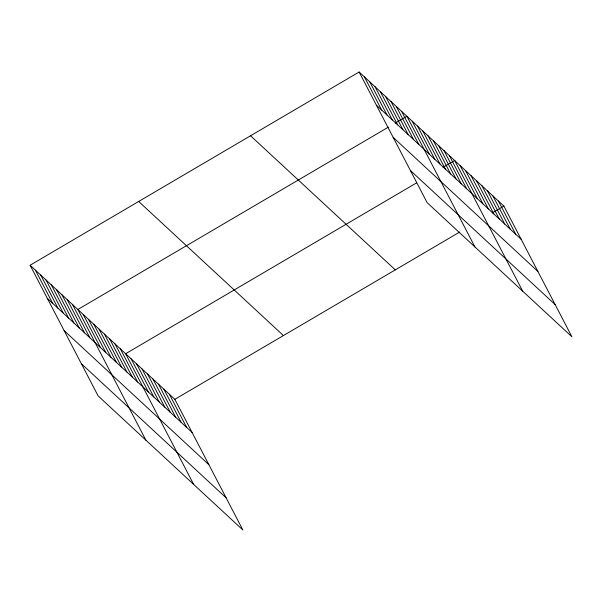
<?xml version="1.0" encoding="UTF-8"?>
<svg xmlns="http://www.w3.org/2000/svg" width="602" height="602" viewBox="0 0 602 602"><rect width="100%" height="100%" fill="white"/><g stroke="black" fill="none" stroke-linecap="round" stroke-linejoin="round"><path stroke-width="0.9" d="M30.1 265.234L174.851 399.329L242.869 529.993L98.118 395.898L30.1 265.234L359.131 72.007L503.882 206.102L571.9 336.766L427.149 202.671L359.131 72.007M388.282 127.188L77.869 309.488L145.887 440.152M395.266 123.086L406.899 116.261L474.918 246.925M416.659 182.827L125.637 353.735L193.656 484.399M443.034 167.341L454.668 160.508L522.687 291.172M174.851 399.329L459.672 232.063M492.248 212.935L503.882 206.102M376.393 105.169L521.144 239.265M393.144 137.346L537.895 271.442M410.398 170.494L555.149 304.589M250.545 135.774L395.303 269.869M138.678 201.467L283.429 335.562M47.362 298.404L192.121 432.492M64.113 330.573L208.864 464.669M81.368 363.721L226.126 497.816M498.411 201.038L515.681 234.201M492.948 195.974L510.21 229.136M487.477 190.902L504.739 224.072M482.006 185.837L499.269 219.008M476.536 180.773L493.806 213.936M471.073 175.709L488.335 208.871M465.602 170.644L482.864 203.807M460.131 165.573L477.401 198.743M449.355 155.594L466.625 188.757M444.05 150.673L461.313 183.843M438.745 145.759L456.007 178.922M433.432 140.845L450.702 174.008M428.127 135.924L445.39 169.094M422.822 131.01L440.085 164.173M417.51 126.089L434.779 159.259M412.204 121.175L429.467 154.338M401.587 111.34L418.857 144.51M396.282 106.426L413.544 139.589M390.976 101.505L408.239 134.675M385.664 96.591L402.934 129.754M380.359 91.677L397.621 124.84M375.054 86.756L392.316 119.926M369.741 81.842L387.011 115.005M364.436 76.921L381.698 110.091M169.388 394.265L186.65 427.428M163.917 389.201L181.179 422.363M158.446 384.129L175.716 417.299M152.983 379.064L170.246 412.235M147.513 374L164.775 407.163M142.042 368.936L159.304 402.098M136.571 363.871L153.841 397.034M131.108 358.8L148.37 391.97M120.332 348.821L137.595 381.984M115.02 343.908L132.29 377.07M109.715 338.986L126.977 372.156M104.409 334.072L121.672 367.235M99.097 329.151L116.367 362.321M93.792 324.237L111.054 357.4M88.486 319.323L105.749 352.486M83.174 314.402L100.444 347.572M72.564 304.567L89.826 337.737M67.251 299.653L84.521 332.816M61.946 294.739L79.208 327.902M56.641 289.818L73.903 322.988M51.328 284.904L68.598 318.067M46.023 279.983L63.285 313.153M40.718 275.069L57.98 308.232M35.405 270.155L52.675 303.318"/></g></svg>
